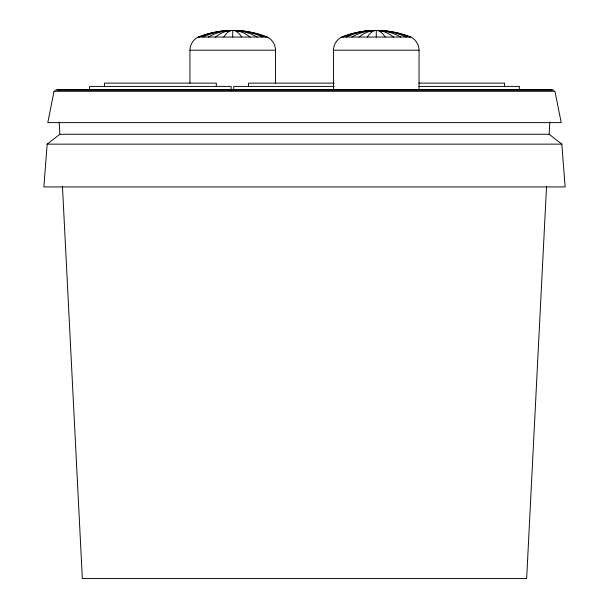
<?xml version="1.0" encoding="UTF-8"?>
<svg xmlns="http://www.w3.org/2000/svg" width="609" height="609" viewBox="0 0 609 609"><rect width="100%" height="100%" fill="white"/><g stroke="black" fill="none" stroke-linecap="round" stroke-linejoin="round"><path stroke-width="0.91" d="M546.524 186.674L526.663 578.55L82.337 578.55L62.476 186.674M549.173 134.269L59.827 134.269L47.159 144.143L43.871 186.933L565.129 186.933L561.841 144.143L549.173 134.269L549.798 122.044M189.947 83.121L189.947 50.204C189.955 44.716 193.243 39.456 198.176 37.042L267.29 37.042C272.223 39.456 275.512 44.716 275.519 50.204L275.519 83.121M333.481 89.706L333.481 50.204C333.488 44.716 336.777 39.456 341.71 37.042L410.824 37.042C415.757 39.456 419.045 44.716 419.053 50.204L419.053 89.706M189.947 50.204L275.519 50.204M333.481 50.204L419.053 50.204M334.257 83.121L248.548 83.121L248.548 86.409M418.863 83.121L504.572 83.121L504.572 86.409M334.257 86.409L233.734 86.409L233.734 90.124M418.863 86.409L519.386 86.409L519.386 90.124M56.835 89.706L552.165 89.706M55.183 90.14L553.817 90.14M47.159 144.143L561.841 144.143M59.202 122.044L59.827 134.269M376.271 37.042L376.271 30.45A93.885 90.688 -90 0 0 342.89 37.042M232.729 37.042L232.729 30.45A93.885 90.688 -90 0 1 266.11 37.042M231.138 90.124L231.138 86.409L89.614 86.409L89.614 90.124M216.332 86.409L216.332 83.121L104.428 83.121L104.428 86.409M346.338 37.042A93.885 81.309 90 0 1 386.456 31.188M388.984 31.607A93.885 81.309 90 0 1 390.666 31.934M343.643 36.738A93.885 90.688 90 0 1 347.473 35.307M348.249 35.048A93.885 90.688 90 0 1 353.715 33.396M354.636 33.16A93.885 90.688 90 0 1 359.28 32.11M360.208 31.934A93.885 90.688 90 0 1 409.651 37.042M341.71 37.042A93.885 93.885 0 0 1 410.824 37.042M373.317 30.633A93.885 46.939 -90 0 1 393.543 37.042M367.326 37.042A93.885 24.299 -90 0 1 385.208 37.042M406.195 37.042A93.885 81.309 -90 0 0 376.271 30.45A93.885 46.939 90 0 0 358.99 37.042M351.827 37.042A93.885 66.389 -90 0 1 400.707 37.042M202.805 37.042A93.885 81.309 90 0 1 242.922 31.188M245.45 31.607A93.885 81.309 90 0 1 247.132 31.934M198.176 37.042A93.885 93.885 0 0 1 267.29 37.042M229.783 30.633A93.885 46.939 -90 0 1 250.01 37.042M223.792 37.042A93.885 24.299 -90 0 1 241.674 37.042M222.544 31.188A93.885 81.309 -90 0 1 262.662 37.042M218.334 31.934A93.885 81.309 -90 0 1 220.016 31.607M208.293 37.042A93.885 66.389 -90 0 1 257.173 37.042M199.349 37.042A93.885 90.688 90 0 1 232.729 30.45A93.885 46.939 90 0 0 215.457 37.042M54.049 91.281L47.784 122.615L561.216 122.615L554.951 91.281L54.049 91.281"/></g></svg>
